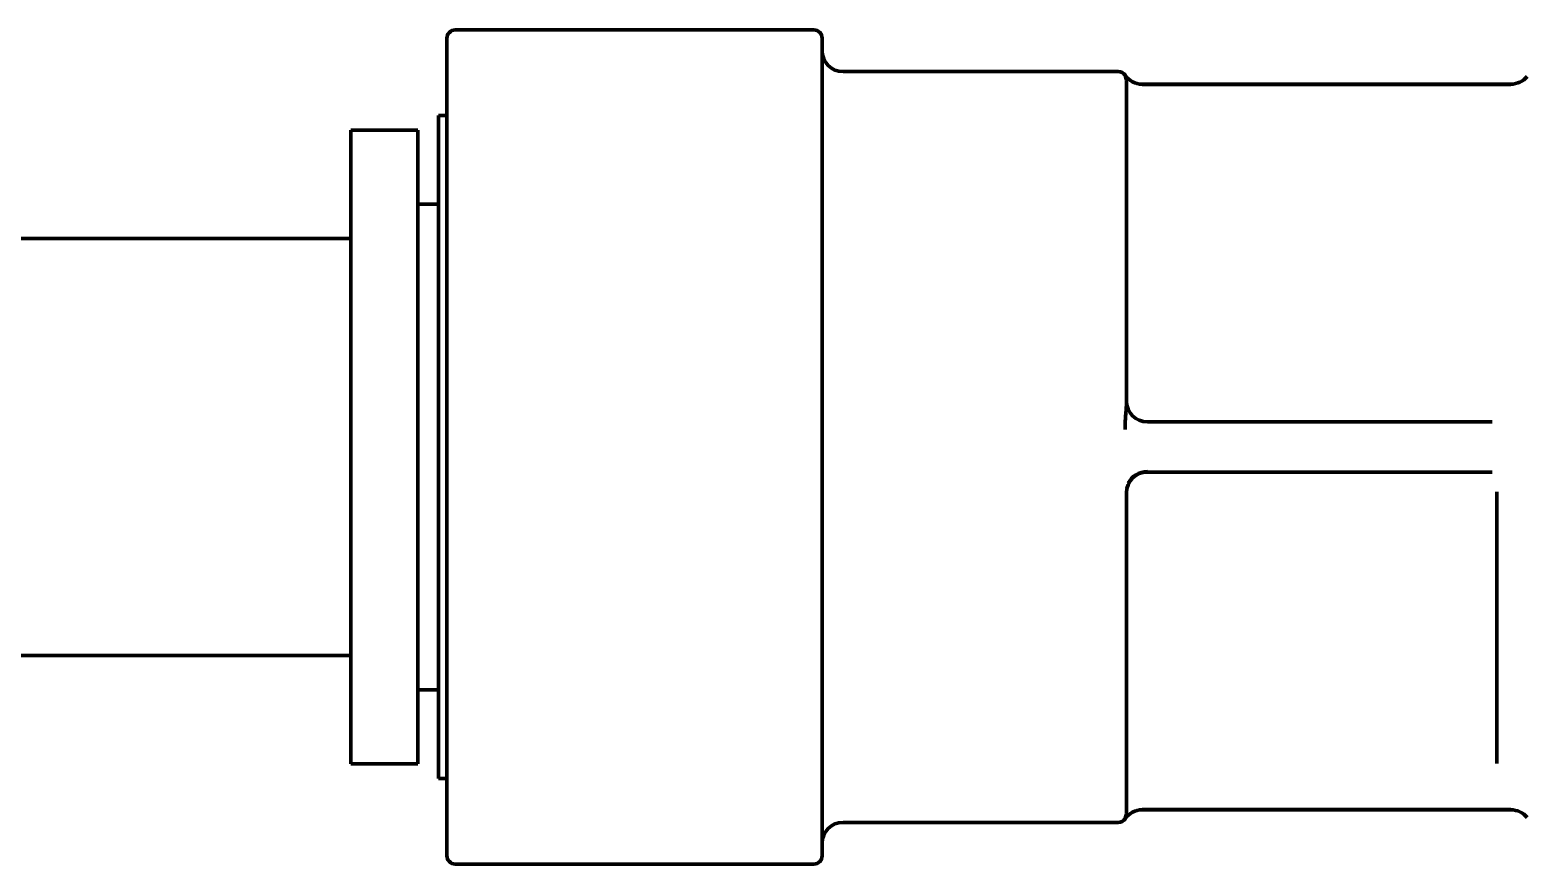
# Model space of a CAD drawing. Header units: inches. Extents: x 904 to 7172, y 213 to 5528.
# Drawn here: x 2187.91 to 2223.82, y 1948.72 to 1968.72 of the extents above; entities that cross this region are included whole.
import ezdxf

# ---------------------------------------------------------------- set-up
doc = ezdxf.new("R2010")
doc.units = ezdxf.units.IN

msp = doc.modelspace()

# ---------------------------------------------------------------- linework, layer by layer
at = {"linetype": 'Continuous', "lineweight": 70}
for p, q in [((2206.71, 1968.722), (2198.11, 1968.722)), ((2197.91, 1968.522), (2197.91, 1948.922)), ((2206.91, 1948.922), (2206.91, 1968.522)), ((2214.01, 1967.722), (2207.41, 1967.722)), ((2214.21, 1959.777), (2214.21, 1967.458)), ((2223.426, 1967.422), (2214.584, 1967.422)), ((2223.426, 1967.412), (2214.584, 1967.412)), ((2197.71, 1950.772), (2197.71, 1966.672)), ((2197.91, 1966.672), (2197.71, 1966.672)), ((2195.61, 1966.322), (2195.61, 1951.132)), ((2197.21, 1966.322), (2195.61, 1966.322)), ((2197.21, 1966.322), (2197.21, 1951.132)), ((2197.71, 1964.547), (2197.21, 1964.547)), ((2195.61, 1963.722), (2148.761, 1963.722)), ((2222.982, 1959.322), (2214.71, 1959.322)), ((2214.71, 1958.122), (2222.982, 1958.122)), ((2214.21, 1949.985), (2214.21, 1957.666)), ((2223.091, 1951.131), (2223.091, 1957.649)), ((2148.761, 1953.722), (2195.61, 1953.722)), ((2197.21, 1952.897), (2197.71, 1952.897)), ((2195.61, 1951.132), (2195.61, 1951.122)), ((2195.61, 1951.122), (2197.21, 1951.122)), ((2197.21, 1951.132), (2197.21, 1951.122)), ((2197.71, 1950.772), (2197.91, 1950.772)), ((2214.584, 1950.031), (2223.426, 1950.031)), ((2214.584, 1950.022), (2223.426, 1950.022)), ((2207.41, 1949.722), (2214.01, 1949.722)), ((2198.11, 1948.722), (2206.71, 1948.722))]:
    msp.add_line(p, q, dxfattribs=at)
for centre, radius, start, end in [((2198.11, 1968.522), 0.2, 90, 180), ((2206.71, 1968.522), 0.2, 0, 90), ((2207.41, 1968.222), 0.5, 180, 270), ((2214.01, 1967.522), 0.2, 34.8499, 90), ((2214.584, 1967.922), 0.5, 214.8499, 270), ((2223.426, 1967.922), 0.5, 270, 321.1508), ((2214.71, 1959.822), 0.5, 180, 270), ((2214.71, 1957.622), 0.5, 90, 180), ((2214.584, 1949.522), 0.5, 90, 145.1501), ((2223.426, 1949.522), 0.5, 38.8492, 90), ((2207.41, 1949.222), 0.5, 90, 180), ((2214.01, 1949.922), 0.2, 270, 325.1501), ((2198.11, 1948.922), 0.2, 180, 270), ((2206.71, 1948.922), 0.2, 270, 0)]:
    msp.add_arc(centre, radius, start, end, dxfattribs=at)
msp.add_ellipse((2214.71, 1957.666), major_axis=(-0.5, 0), ratio=0.936268, start_param=4.712389, end_param=5.872103, dxfattribs=at)
for points, knots in [([(2214.174, 1967.626), (2214.174, 1967.624), (2214.175, 1967.619), (2214.18, 1967.604), (2214.183, 1967.594), (2214.19, 1967.575), (2214.192, 1967.568), (2214.196, 1967.552), (2214.199, 1967.543), (2214.203, 1967.524), (2214.205, 1967.513), (2214.207, 1967.494), (2214.208, 1967.488), (2214.209, 1967.474), (2214.21, 1967.466), (2214.21, 1967.458)], [0, 0, 0, 0, 0.25, 0.25, 0.5, 0.5, 0.625, 0.625, 0.75, 0.75, 0.875, 0.875, 0.9375, 0.9375, 1, 1, 1, 1]), ([(2214.21, 1959.777), (2214.21, 1959.766), (2214.209, 1959.754), (2214.208, 1959.73), (2214.207, 1959.718), (2214.205, 1959.68), (2214.203, 1959.655), (2214.199, 1959.603), (2214.196, 1959.577), (2214.192, 1959.524), (2214.19, 1959.497), (2214.186, 1959.443), (2214.184, 1959.416), (2214.18, 1959.362), (2214.179, 1959.334), (2214.175, 1959.252), (2214.174, 1959.197), (2214.174, 1959.141)], [0, 0, 0, 0, 0.0625, 0.0625, 0.125, 0.125, 0.25, 0.25, 0.375, 0.375, 0.5, 0.5, 0.625, 0.625, 0.75, 0.75, 1, 1, 1, 1]), ([(2214.21, 1949.985), (2214.21, 1949.977), (2214.209, 1949.97), (2214.208, 1949.956), (2214.207, 1949.949), (2214.205, 1949.931), (2214.203, 1949.92), (2214.199, 1949.9), (2214.196, 1949.892), (2214.192, 1949.876), (2214.19, 1949.869), (2214.186, 1949.856), (2214.184, 1949.85), (2214.18, 1949.84), (2214.179, 1949.836), (2214.175, 1949.825), (2214.174, 1949.82), (2214.174, 1949.817)], [0, 0, 0, 0, 0.0625, 0.0625, 0.125, 0.125, 0.25, 0.25, 0.375, 0.375, 0.5, 0.5, 0.625, 0.625, 0.75, 0.75, 1, 1, 1, 1])]:
    msp.add_open_spline(points, degree=3, knots=knots, dxfattribs=at)

doc.saveas('drawing.dxf')
